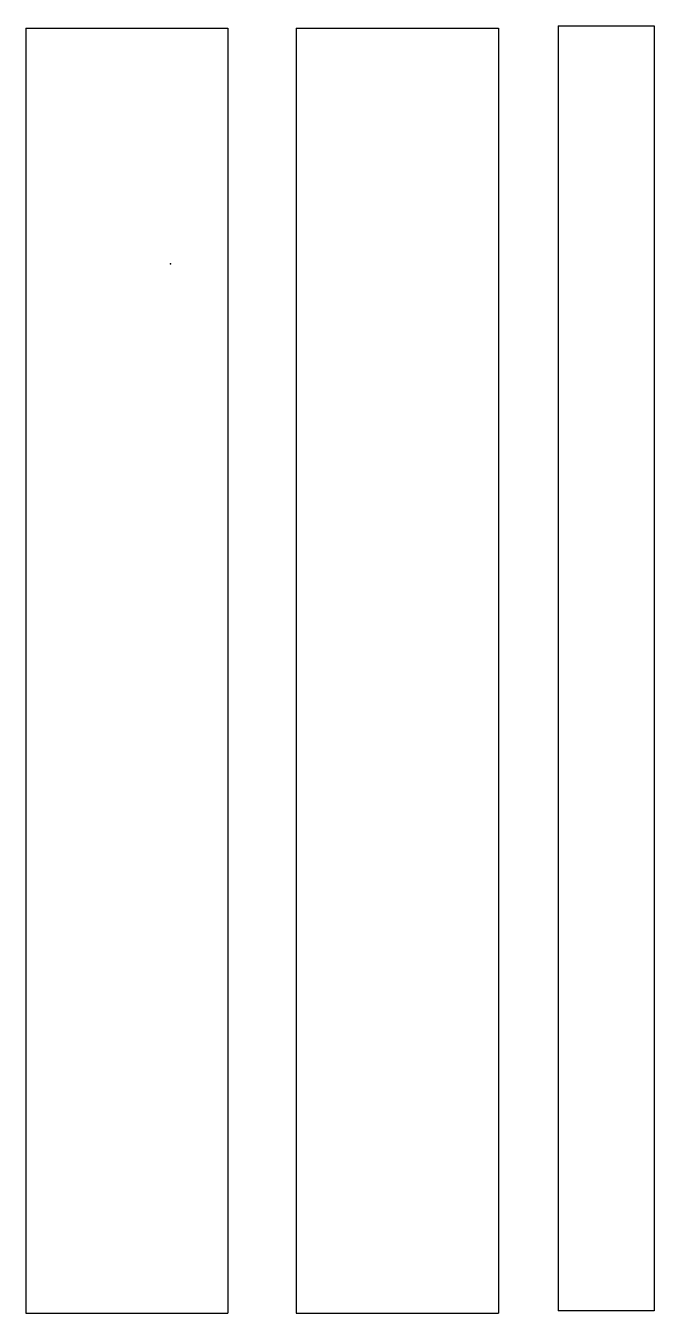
# Model space of a CAD drawing. Header units: centimetres. Extents: x -3 to 10.2, y -22 to 5.
import ezdxf

# ---------------------------------------------------------------- set-up
doc = ezdxf.new("R2010")
doc.units = ezdxf.units.CM
doc.header["$MEASUREMENT"] = 0
doc.layers.add('kami_tobira v1_Sketch1', color=7, linetype='Continuous')

msp = doc.modelspace()

# ---------------------------------------------------------------- linework, layer by layer
at = {"layer": 'kami_tobira v1_Sketch1'}
for p, q in [((-3.043, 4.951), (-3.043, -22.049)), ((-3.043, 4.951), (1.207, 4.951)), ((1.207, 4.951), (1.207, -22.049)), ((2.645, 4.951), (2.645, -22.049)), ((2.645, 4.951), (6.895, 4.951)), ((6.895, 4.951), (6.895, -22.049)), ((8.148, 5), (8.148, -22)), ((8.148, 5), (10.172, 5)), ((10.172, 5), (10.172, -22)), ((-3.043, -22.049), (1.207, -22.049)), ((2.645, -22.049), (6.895, -22.049)), ((10.172, -22), (8.148, -22))]:
    msp.add_line(p, q, dxfattribs=at)
msp.add_point((0, 0), dxfattribs=at)

doc.saveas('drawing.dxf')
